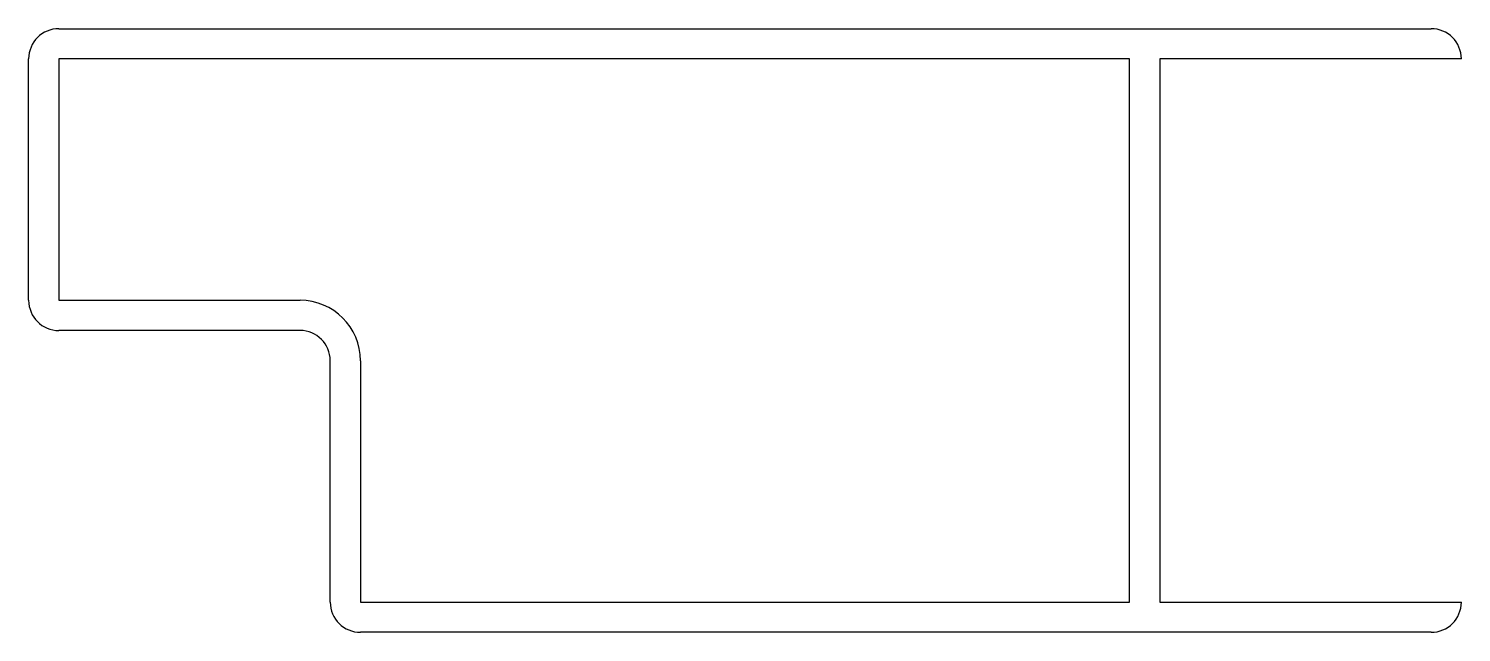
# Model space of a CAD drawing. Extents: x 689.4 to 784.4, y 566.1 to 606.1.
import ezdxf

# ---------------------------------------------------------------- set-up
doc = ezdxf.new("R2010")
doc.units = 0
doc.layers.get('0').update_dxf_attribs({"linetype": 'CONTINUOUS'})

msp = doc.modelspace()

# ---------------------------------------------------------------- linework, layer by layer
at = {"ltscale": 0.4}
for p, q in [((691.351, 606.073), (782.351, 606.073)), ((689.351, 588.073), (689.351, 604.073)), ((764.351, 604.073), (764.351, 568.073)), ((784.351, 604.073), (764.351, 604.073)), ((784.351, 604.073), (784.351, 604.073)), ((707.351, 586.073), (691.351, 586.073)), ((709.351, 568.073), (709.351, 584.073)), ((764.351, 568.073), (784.351, 568.073)), ((784.351, 568.073), (784.351, 568.073)), ((782.351, 566.073), (711.351, 566.073))]:
    msp.add_line(p, q, dxfattribs=at)
for p, q in [((762.351, 604.073), (691.351, 604.073)), ((691.351, 604.073), (691.351, 588.073)), ((762.351, 568.073), (762.351, 604.073)), ((691.351, 588.073), (707.351, 588.073)), ((711.351, 584.073), (711.351, 568.073)), ((711.351, 568.073), (762.351, 568.073))]:
    msp.add_line(p, q)
for centre, start, end in [((691.351, 604.073), 90, 180), ((782.351, 604.073), 0, 90), ((691.351, 588.073), 180, 270), ((707.351, 584.073), 0, 90), ((711.351, 568.073), 180, 270), ((782.351, 568.073), 270, 0)]:
    msp.add_arc(centre, 2, start, end, dxfattribs=at)
msp.add_arc((707.351, 584.073), 4, 0.00001, 89.99999)

doc.saveas('drawing.dxf')
